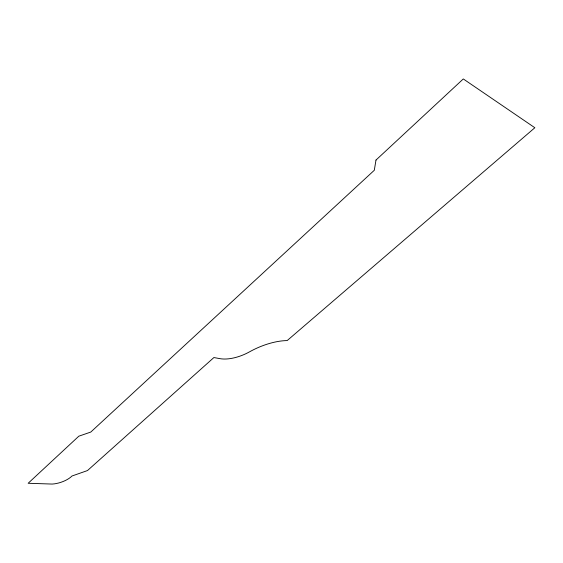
<?xml version="1.0" encoding="UTF-8"?>
<svg xmlns="http://www.w3.org/2000/svg" width="563" height="563" viewBox="0 0 563 563"><rect width="100%" height="100%" fill="white"/><g stroke="black" fill="none" stroke-linecap="round" stroke-linejoin="round"><path stroke-width="0.84" d="M375.993 160.061L374.296 170.272L90.784 432.06L78.82 436.191L28.15 483.272L52.141 484.06A15.863 6.503 -18.5 0 0 71.98 476.009L87.476 470.562L213.891 357.554L220.056 358.666A29.776 14.181 -24.1 0 0 249.62 351.791A43.949 19.599 -24.5 0 1 287.172 340.58L534.85 127.738L463.3 78.94L375.993 160.061"/></g></svg>
